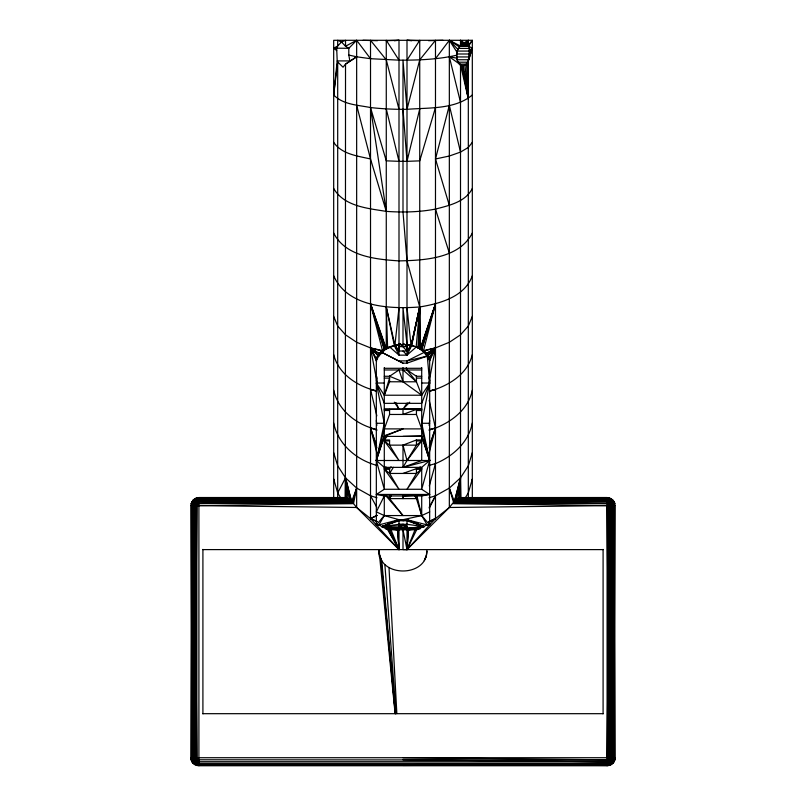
<?xml version="1.0" encoding="UTF-8"?>
<svg xmlns="http://www.w3.org/2000/svg" width="806" height="806" viewBox="0 0 806 806"><rect width="100%" height="100%" fill="white"/><g stroke="black" fill="none" stroke-linecap="round" stroke-linejoin="round"><path stroke-width="1.21" d="M376.331 360.393L378.739 356.101L386.265 348.464L386.276 40.3L399 60.158C418.344 60.259 437.88 59.513 456.79 55.181C456.377 47.836 462.735 43.403 468.316 40.3L469.263 51.07L468.316 61.357L468.316 497.564M379.163 353.451C392.834 340.273 419.342 341.512 429.669 357.914L429.669 524.918L427.109 524.918L407 519.699L399 519.699L381.853 526.63L399 525.986L403 524.313L403 549.601L407 549.611L449.335 507.488C452.458 503.73 455.632 498.934 460.639 497.604L607.089 497.564C610.626 497.574 613.89 500.103 614.817 503.508L614.817 759.806C613.88 763.211 610.626 765.72 607.089 765.7L198.911 765.7C194.77 765.771 190.579 762.023 191.193 757.721L191.969 505.564C191.365 501.292 194.468 497.352 198.911 497.564L345.26 497.564C350.318 498.864 353.522 503.679 356.655 507.478L399 549.601L399 529.834L385.58 528.535L378.88 524.918L376.331 524.918L376.331 357.894L377.863 355.164L379.072 353.481L381.853 352.383L403 363.133L407 363.143L427.251 356.111L435.482 347.91L449.335 342.288L460.508 334.833L468.316 326.057L472.316 316.395M403 764.672L607.089 763.363L610.736 761.348L612.751 757.721L613.688 501.836L609.165 497.836L459.551 497.836L460.508 477.867L460.508 64.742L457.375 60.803L456.79 55.181M428.973 497.796L435.482 495.811L449.335 488.083L460.508 477.867L460.74 497.564L607.089 497.564L607.089 765.7L612.751 763.363L609.477 760.078L609.165 757.721L610.736 501.957L607.089 499.942L458.01 498.622L460.508 477.867L468.316 465.838L472.316 452.619M452.478 503.538L607.089 503.508L609.477 503.206L612.751 499.942L607.089 497.836L460.639 497.604L460.508 477.867L456.236 499.911L607.089 501.564L610.736 501.957L611.976 503.538L612.751 505.564L610.736 761.348L610.122 763.635L607.089 765.438L570.779 765.297M399 60.158L370.518 58.697L356.655 56.803L345.522 64.117L345.361 497.594L198.911 497.836L193.249 499.932L191.193 503.508L191.193 759.786L191.969 761.72L194.891 757.721L196.835 505.564L196.523 503.206L193.249 499.932M607.089 757.721L609.477 503.206L607.089 501.564L454.574 501.352L460.508 477.867L454.362 501.564L607.089 503.508L609.165 505.564L611.089 757.721L614.031 761.73L614.817 759.806L614.031 505.564L614.031 757.721L612.751 763.363M333.684 452.619L337.694 465.838L345.522 477.867L345.361 497.594L198.911 497.564L198.911 765.7M399.051 343.477L399 355.154L407 355.154L416.188 347.074L420.43 348.696L426.837 353.451L435.482 347.91L429.104 381.601M399.051 526.308L399 528.535L399 519.699L384.291 515.568L376.331 511.881L384.291 495.962L421.709 495.962L429.669 494.461L421.709 489.272L384.291 489.272L376.331 494.451L384.291 495.962M399.071 344.152L399 346.61L407 346.64L406.959 343.477M472.316 94.977C454.906 109.646 428.51 107.561 407 109.324L403 60.158L403 211.958L407 260.892L419.735 306.965L418.385 347.819L424.168 352.383L429.669 360.413M333.684 275.783C347.315 307.136 390.003 309.262 419.735 306.965L418.102 347.688L416.188 346.761L419.735 306.965C439.744 303.63 464.699 297.031 472.316 275.793M607.089 497.836L612.409 500.254L614.031 501.564L614.817 503.508L612.751 505.564L614.031 757.721L614.817 505.564L449.335 507.488L435.482 518.59L407 549.611L408.269 529.814L416.621 529.804L427.109 524.918L421.709 515.568L416.44 498.622L414.556 495.579M418.717 528.555L416.621 529.804L407 549.611L408.501 529.814L420.43 528.545L385.58 528.535L389.409 529.804L408.269 529.814M376.896 381.601L370.518 347.91L378.931 353.663L378.739 356.101L370.518 347.91L356.655 342.278L345.522 334.833L337.694 326.047L333.684 316.395M429.175 385.449L429.669 380.452L429.155 376.734M429.195 522.328L435.482 518.59L435.482 40.3L419.735 59.866L407 109.324C394.809 109.445 382.638 108.911 370.518 107.551C358.035 105.032 343.034 104.76 333.684 94.957L337.2 60.903L336.686 48.3L337.694 46.023L341.502 41.993L345.522 40.3L345.522 46.234L348.797 48.3L348.797 55.06L349.854 60.903M429.407 361.36L435.482 347.91L427.069 353.663L425.497 352.917L424.168 350.953L420.43 349.341L419.735 306.965L411.644 345.633L407 351.013L399 351.013L394.88 345.593L399 307.761M429.135 425.417L429.669 420.48M333.684 94.957L337.694 61.931L337.2 60.903L349.764 60.903M414.999 529.804L407 549.611L403 529.834L407 528.545L424.168 526.63L407 519.91L399 519.91L381.853 526.63L403 528.535L405.005 526.429L407 526.429L403 524.313L401.902 525.24L401.015 524.313L400.784 526.177L399 527.688L385.58 528.535L391.001 529.804L399 549.601L370.518 518.58L356.655 507.478L191.193 505.564L191.969 757.721L193.249 763.363L198.911 765.438L194.276 762.335L191.193 757.721L614.817 757.721L614.031 761.73M193.249 763.363L196.523 760.078L196.835 757.721L196.835 505.564L198.911 503.508L351.648 501.564L356.655 488.073L345.522 477.867L337.694 492.919L340.545 497.564M424.258 560.684L426.263 555.858L426.938 550.71C427.109 577.741 378.88 577.721 379.062 550.71L379.384 556.986M607.089 503.508L453.546 502.42L449.335 488.083L454.362 501.564L607.089 501.564L610.122 499.649L614.817 505.564L613.688 501.836L611.089 505.564L611.089 757.721L609.477 760.078L198.911 759.786L196.835 757.721L194.891 505.564L194.024 503.508L191.969 501.564L191.193 505.564L194.276 500.949L198.911 497.836M376.845 376.734L376.825 385.449M471.883 481.514L472.316 479.046L468.316 492.919L465.465 497.564M384.291 409.045L421.709 409.045L416.44 409.357L416.44 414.475L421.709 428.893L429.669 460.498L421.709 467.369L421.709 489.272L429.669 460.498L421.709 423.281L429.669 383.021L427.069 353.663M377.027 497.786L370.518 495.791L356.655 488.073L353.542 503.538L196.523 503.206L194.891 505.564L193.249 757.721L195.284 761.338L198.911 763.363L607.089 763.363C609.205 768.511 617.88 759.857 612.751 757.721L611.089 505.564L609.477 503.206M376.845 377.994L376.331 380.452L376.865 382.84M384.291 367.566L384.291 489.272L376.331 460.498L384.291 423.281L376.331 383.021L384.291 383.021M403.806 343.588L407 346.64L406.959 343.991L407 351.013L411.05 345.562L419.735 306.965L411.403 345.633L407 351.013L399.887 343.588M419.735 306.965L411.181 345.623L407 351.013M429.135 382.84L429.669 380.452L429.155 377.994M419.735 108.971L407 161.341L399 161.321L386.276 160.837L370.518 107.551L386.276 211.374C402.698 212.522 419.271 212.18 435.482 209.086C448.922 205.54 465.475 202.064 472.316 188.503M421.709 467.369L384.291 467.369L376.331 460.498L384.291 428.893L389.57 414.465L389.57 409.357M429.074 453.204L435.482 428.057L429.195 400.34M420.248 348.635L435.482 303.852L423.523 350.6L435.482 347.91L429.044 359.849M435.482 158.984L449.335 105.304L460.508 152.092L449.335 156.021L435.482 158.984L449.335 205.399M403.927 495.106L403 498.622L403 495.106M614.817 757.721L613.023 760.733L607.089 761.73L198.911 761.72L196.523 760.078L194.891 757.721L193.249 505.564L191.193 503.508L194.891 498.622L195.898 499.649L194.891 505.564L194.891 757.721L195.898 763.635L194.891 764.672M429.296 485.887L435.482 463.601C452.962 456.347 468.699 442.232 472.316 422.969M356.655 488.073L352.454 502.42L198.911 503.508M435.482 107.571L419.735 160.857L407 161.341L403 109.324M435.482 303.852L421.538 349.411L420.43 349.341L420.43 348.696L435.482 303.852L421.79 349.572L416.188 347.074M460.085 45.458L468.467 46.144L472.316 48.169L467.923 62.203L465.002 65.407L461.062 65.951M460.508 102.322L449.335 56.803L460.508 64.742L468.316 98.846L467.923 62.203L472.316 48.169L469.233 50.657M609.165 497.836L607.089 499.942L456.236 499.911M192.997 502.581L198.911 501.564L351.648 501.564L345.522 477.867L348.011 498.622L198.911 499.932L196.866 500.697L194.024 503.508L193.249 505.564L193.249 757.721C187.838 759.846 196.916 768.491 198.911 763.363M376.331 460.498L384.291 435.784L403 428.893L384.291 436.389L376.331 460.498L429.669 460.498L421.709 435.784L403 436.389M429.094 447.854L435.482 428.057C452.378 421.467 468.488 408.823 472.316 390.225M399.887 526.933L401.902 525.24L400.784 526.177L399 525.986L399.887 526.933L399 524.313L381.853 526.63L399 520.142L407 520.142L424.168 526.63L403 528.535L399 524.313L407 524.313L424.168 526.63L407 519.699L403 519.91M429.376 445.859L435.482 428.057L429.376 429.427M456.821 51.07L469.263 51.07L472.316 48.169L469.052 56.944L456.73 56.944M472.316 354.63C467.53 374.538 448.086 386.014 429.628 391.192M389.57 375.908L389.57 381.772L384.291 395.222L421.709 395.222L429.669 383.021L421.709 383.021M429.669 383.021L421.709 403.343L384.291 403.343L376.331 383.021L384.291 395.222L389.57 378.105L384.291 378.105M389.57 440.932L384.291 440.932L399 460.518L389.57 445.134L389.57 439.955L384.291 439.955L386.054 435.613M425.084 558.76L426.263 555.858M196.866 500.697L197.722 498.763L198.911 498.622L346.469 497.826L345.522 477.867L351.436 501.352L198.911 501.564L195.898 499.649M403 765.438L607.089 764.672L608.278 764.551L609.145 762.607L607.089 761.73L403 759.786M191.455 503.589L192.312 501.836L194.276 500.949L195.163 498.974L196.835 497.836L346.469 497.826M403 351.013L407 355.154L411.644 345.633L416.793 347.043M429.266 508.183L435.482 495.811L429.165 507.377M472.316 48.169L469.253 53.992L456.821 53.992M472.316 233.055C459.269 258.575 424.369 260.368 399 260.892C375.808 259.381 345.29 256.338 333.684 233.055M385.107 494.884L403 515.568L389.57 498.622L391.454 495.569M389.57 469.052L384.291 469.052L399 489.272L389.57 473.444L393.409 467.299M407 60.178L419.735 40.3L419.735 348.474L420.43 349.341M428.953 357.753L435.482 347.91L424.168 350.953L424.168 352.383L407 360.897L399 360.887M407.252 402.919L403 409.045L409.72 402.174M421.709 469.052L407 489.272L416.44 473.444L421.709 469.052L416.44 469.052M610.122 499.649L611.089 498.622M461.193 45.287L468.316 45.73L472.316 40.3L333.684 40.3L333.684 497.564M416.44 440.942L421.709 440.942L407 460.518L403 467.369L429.669 460.498L421.709 436.389L384.291 436.389M435.482 58.697L449.335 40.3L460.508 46.043L460.508 40.3L468.316 45.73M472.316 142.35L468.316 147.448L460.508 152.092M420.077 466.805L421.709 468.659L416.44 468.659L416.44 473.444L389.57 473.444L389.57 468.659L391.061 466.805M384.291 439.955L387.384 436.117M613.023 760.733L610.122 763.635L609.145 762.607M376.331 524.918L384.291 515.568L384.291 495.146M385.923 466.805L384.291 468.659L389.57 468.659M195.898 763.635L198.911 761.72L192.997 760.733M407 524.313L405.005 526.429L407 528.545L407 520.747L399 520.726L381.853 526.63M609.165 505.564L609.165 757.721L607.089 759.806L403 757.721M426.938 353.491L435.482 347.91L427.251 356.111L407 360.897L407 363.143M193.611 500.254L195.163 498.974L197.722 498.763L198.911 499.932L351.436 501.352M421.709 440.942L416.44 445.154L407 460.518L403 445.134L389.57 445.134L384.291 440.932M435.482 347.91L427.251 353.884L427.251 356.111L429.669 357.914M607.089 761.73L609.477 760.078M196.523 503.206L198.911 501.564M384.291 376.271L389.57 376.271L399 369.964L403 381.772L421.709 395.222L416.44 381.792L407 369.964L406.335 367.546M336.686 50.566L333.684 48.169L337.694 46.023L337.694 40.3L341.502 41.993L345.522 46.234L356.655 40.3L370.518 58.697M428.802 521.976L435.482 518.59L428.701 521.573M399 109.324L386.276 59.856L370.518 40.3L370.518 518.58L377.027 515.316M429.074 521.704L435.482 518.59M378.931 353.663L380.503 352.917L381.832 350.953L394.356 345.633L399 351.013L399.051 343.981L399 346.61L399.101 345.21L397.036 344.565M376.936 521.694L370.518 518.58L377.127 515.497M429.669 511.881L421.709 515.568L403 519.699L403 520.726L407 519.699M192.08 504.395L194.024 503.508M611.976 759.766L613.93 758.889M376.593 361.36L370.518 347.91L382.477 350.6L387.605 347.809L386.276 306.965L394.98 345.562L399 351.013L394.597 345.633M421.709 367.566L421.709 460.518L403 467.369L403 445.134L416.44 439.955L421.709 439.955M416.44 409.357L403 414.465L389.57 414.465M403 473.444L416.44 468.659M402.456 524.777L399 525.986L401.902 525.24L399.575 525.996M394.88 345.593L399.101 345.21L397.036 344.656M387.908 347.678L389.802 347.064L399 355.154L394.356 345.633L386.276 306.965M428.973 430.162L435.482 428.057M408.854 344.605L406.919 345.21L407 346.64M428.973 465.455L435.482 463.601M408.844 344.666L406.919 345.21L411.05 345.562L407 307.761M191.173 759.786L192.312 761.458L194.276 762.335L195.163 764.32L198.911 764.672L607.089 764.672M399 519.699L378.88 524.918L384.291 515.568L421.709 515.568L429.669 524.918M607.089 765.438L609.074 765.166M196.523 760.078L198.911 759.786M420.43 528.545L407 529.834L407 549.611M394.356 40.733L399 40.3L399 344.323M608.278 764.551L611.089 764.672M403 495.962L429.669 494.461L376.331 494.451M385.862 40.713L399 40.3M428.54 40.693L442.998 40.3M421.709 409.045L403 409.357L403 414.465L416.44 414.475M198.911 505.564L352.454 503.538M461.707 43.252L464.175 43.252M462.251 43.484L465.777 43.484L468.316 40.3L467.309 44.471L461.314 44.471M460.085 46.144L468.467 46.144L472.316 40.3L472.316 497.564M457.929 48.4L468.961 48.4M456.579 59.755L468.669 59.755M458.02 62.203L467.923 62.203M459.168 64.117L466.533 64.117L468.316 98.846L461.878 65.719L460.508 64.742M460.176 65.407L465.002 65.407L468.316 98.846L462.523 65.82L461.878 65.719M384.291 368.292L421.709 368.292M384.291 369.964L421.709 369.964M421.709 376.271L416.44 376.271L407 369.964M416.44 378.105L421.709 378.105M389.57 381.772L416.44 381.792L416.44 375.908M384.291 409.357L421.709 409.357M384.291 410.506L389.57 410.506M416.44 410.506L421.709 410.506M376.331 423.281L384.291 423.281M421.709 423.281L429.669 423.281M384.291 428.893L421.709 428.893M198.911 498.622L348.011 498.622M386.054 495.499L389.57 498.622L416.44 498.622L416.44 495.116M458.01 498.622L610.837 498.974M198.911 499.932L349.764 499.911L345.522 477.867M376.331 524.615L379.606 524.615M426.394 524.615L429.669 524.615M202.911 549.601L603.09 549.611M202.911 713.683L603.09 713.683M196.835 765.438L609.165 765.438M403 445.134L416.44 445.154L416.44 439.955M453.546 503.538L607.089 505.564L609.165 757.721M389.217 347.043L389.802 346.751M363.002 40.3L377.46 40.693M407 355.154L407 40.3L420.138 40.713M333.684 48.169L348.847 48.3L356.655 40.3L356.655 507.478M407 40.3L411.644 40.733M385.58 528.535L397.499 529.804L399 549.601L386.709 528.001M462.523 65.82L463.41 65.951L468.316 98.846M449.335 56.803L456.74 58.133M333.684 188.493C344.031 206.396 367.828 208.381 386.276 211.374L370.518 158.984C357.632 155.971 341.704 154.248 333.684 142.35M348.797 55.06L356.655 56.803L345.522 64.117L343.054 67.21L337.694 61.931L337.694 497.564M376.624 429.427C357.008 425.024 338.188 410.566 333.684 390.225M333.684 354.63C338.54 374.286 357.723 386.376 376.352 390.85M376.835 415.836L370.518 389.409L376.362 390.97M610.736 501.957L613.023 502.581M377.027 465.455C356.635 460.075 337.895 444.297 333.684 422.969M370.518 389.409L376.382 391.192M377.027 430.162L370.518 428.057L376.926 453.204M395.414 713.592L381.742 560.684L379.747 555.858L379.072 550.71L395.111 713.632M407 520.747L424.168 526.63M614.817 759.806L613.688 761.479L611.704 762.345L610.837 764.32L610.122 763.635M389.57 376.271L403 381.772L403 367.546M611.976 503.538L613.93 504.395M370.518 518.58L377.309 521.563M192.08 758.889L194.024 759.756M403 363.133L381.853 352.383L381.832 350.953L370.518 347.91L376.966 359.849M407 527.688L403 524.313M379.072 353.481L370.518 347.91L378.739 356.101L378.739 353.884M459.47 47.01L449.335 40.3L449.335 507.488M197.722 498.763L196.835 497.836M384.291 469.052L389.57 473.444M403 369.964L416.44 381.792M399.887 343.658L403 346.61L403 307.761L407 344.353M457.919 49.458L449.335 40.3L457.012 52.259M394.285 402.164L399 409.045L395.857 402.587M462.573 43.796L460.508 40.3L461.123 45.076M370.518 495.791L376.835 507.367M387.787 528.867L399 549.601L397.731 529.804M389.409 529.804L399 549.601M608.278 498.763L609.145 500.697M196.866 762.607L197.722 764.551M379.767 555.868L380.936 558.76L395.293 713.713M386.265 348.464L370.518 303.822L382.477 350.6M376.624 445.859L370.518 428.057L376.906 447.854M435.482 209.086L449.335 253.074M337.694 492.919L333.684 479.016L334.117 481.494M614.031 501.564L614.555 503.589M356.655 105.304L370.518 158.984M191.969 761.72L191.193 757.721M416.732 495.146L421.709 515.568L421.709 495.146M386.276 108.951L399 161.321M401.015 524.313L401.338 525.713M399 524.313L399.292 525.986M376.331 420.48L376.855 425.407M384.895 564.815L396.018 713.673M389.026 567.978L396.844 713.542M612.751 505.564L612.751 757.721M603.09 549.42L603.09 713.874M389.57 495.116L389.57 498.622M202.911 549.41L202.911 713.874M191.969 505.564L191.969 757.721M385.752 348.635L385.58 349.341L384.21 349.552L370.518 303.822L385.752 348.635M435.482 389.429L429.679 390.97L435.482 389.429M385.58 349.341L384.482 349.391L370.518 303.822L385.58 349.341"/></g></svg>
